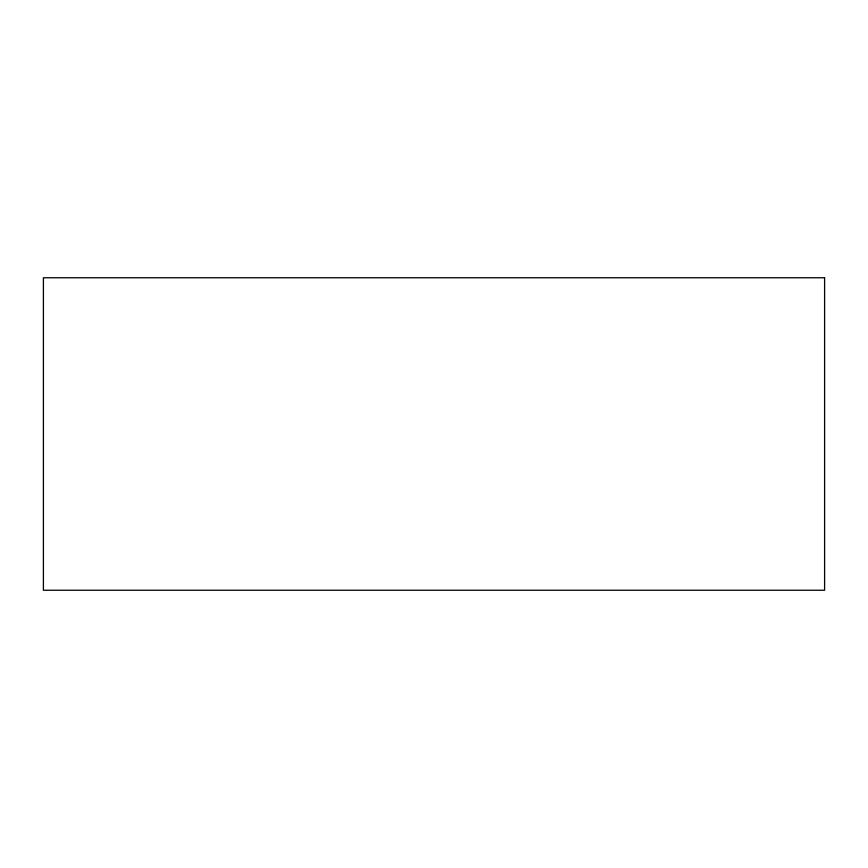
<?xml version="1.0" encoding="UTF-8"?>
<svg xmlns="http://www.w3.org/2000/svg" width="868" height="868" viewBox="0 0 868 868"><rect width="100%" height="100%" fill="white"/><g stroke="black" fill="none" stroke-linecap="round" stroke-linejoin="round"><path stroke-width="1.3" d="M824.6 277.76L43.4 277.76L43.4 590.24L824.6 590.24L824.6 277.76"/></g></svg>
